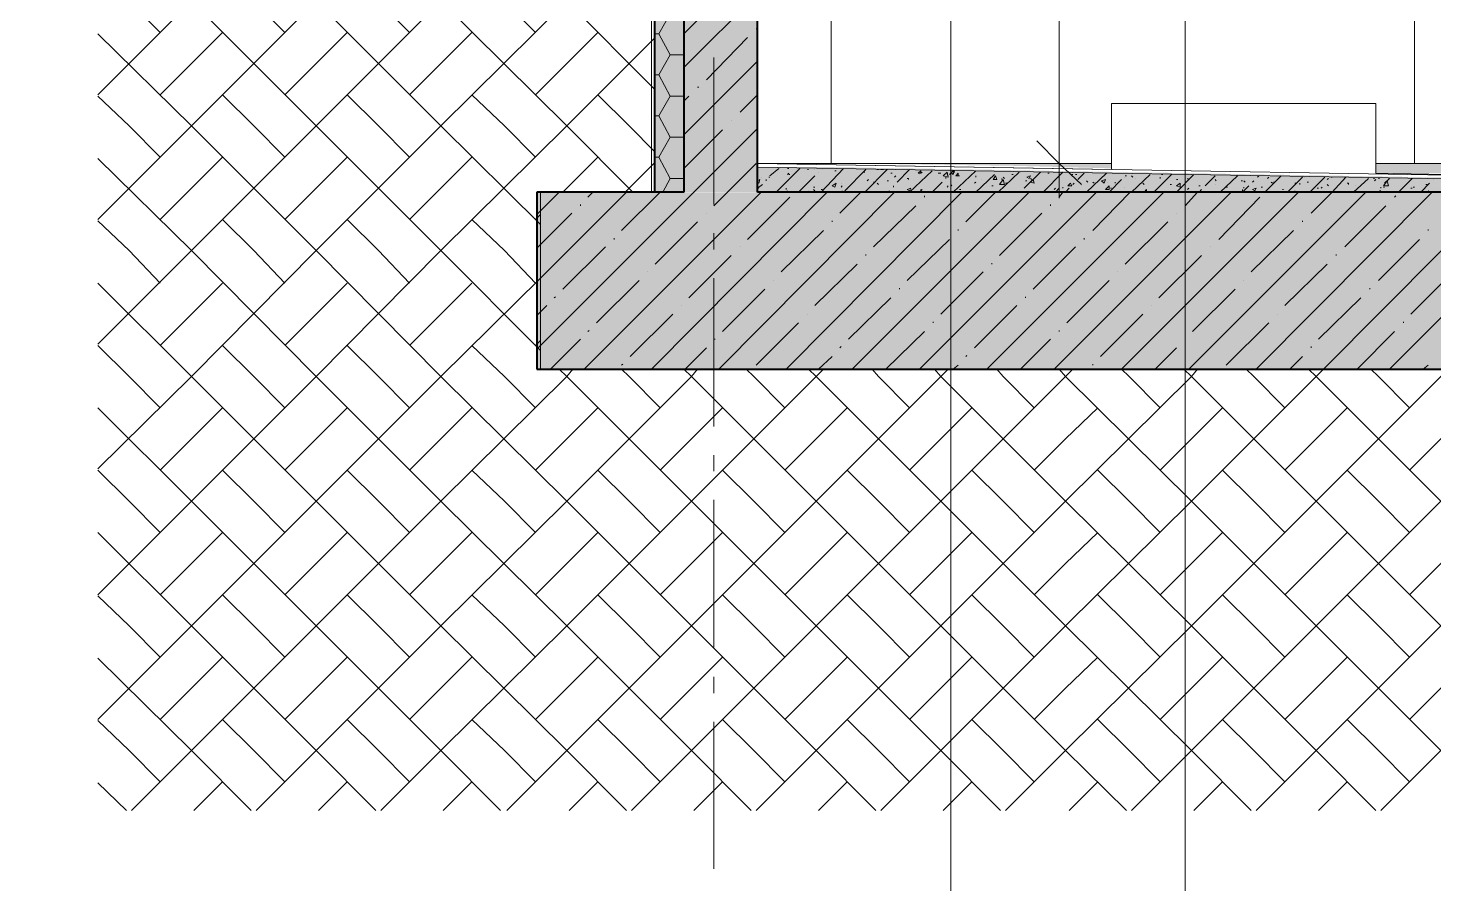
# Model space of a CAD drawing. Header units: millimetres. Extents: x -135211 to 49383, y -8033 to 228499.
# Drawn here: x -105773 to -101000, y 42808 to 45714 of the extents above; entities that cross this region are included whole.
import ezdxf

# ---------------------------------------------------------------- set-up
doc = ezdxf.new("R2010")
doc.units = ezdxf.units.MM
doc.layers.add('PDF _Геометрия', color=7, linetype='Continuous', true_color=0x1d1d1d)
doc.layers.add('PDF _Сплошная заливка', color=7, linetype='Continuous', true_color=0xffffff)

msp = doc.modelspace()

# ---------------------------------------------------------------- hatches: boundary and pattern name
at = {"layer": 'PDF _Сплошная заливка', "true_color": 0xf4f4f4, "transparency": 33554559}
h = msp.add_hatch(color=7, dxfattribs=at)
h.paths.add_polyline_path([(-102094.6, 45237.7), (-102094.6, 45254.6), (-103004.7, 45254.6), (-102712.6, 45250.4), (-102424.7, 45246.2)])
h.paths.add_polyline_path([(-98915.5, 45203.8), (-98712.3, 45254.6), (-101197.2, 45254.6), (-101197.2, 45220.8), (-100981.3, 45220.8), (-100769.6, 45216.5), (-100553.7, 45212.3), (-100130.4, 45203.8), (-99817.2, 45199.6), (-98936.7, 45195.4), (-98936.7, 45199.6)])
at = {"layer": 'PDF _Сплошная заливка', "transparency": 33554559}
h = msp.add_hatch(color=256, dxfattribs=at)
h.paths.add_polyline_path([(-99817.2, 45157.3), (-99817.2, 45186.9), (-100062.7, 45191.1), (-100562.2, 45199.6), (-100807.7, 45203.8), (-101557, 45216.5), (-101802.5, 45220.8), (-102302, 45229.2), (-102547.5, 45233.5), (-103047, 45241.9), (-103296.8, 45241.9), (-103296.8, 45157.3)])
h.paths.add_polyline_path([(-98936.7, 45182.7), (-98936.7, 45157.3), (-98695.4, 45157.3), (-98695.4, 45241.9), (-98708.1, 45241.9), (-98775.8, 45225), (-98788.5, 45220.8), (-98856.3, 45203.8), (-98869, 45199.6)])
h = msp.add_hatch(color=256, dxfattribs=at)
h.paths.add_polyline_path([(-99774.8, 44556.2), (-99774.8, 45156.6), (-104045.4, 45156.6), (-104045.4, 44556.2)])
h.paths.add_polyline_path([(646.3, 44556.2), (646.3, 45156.6), (-26352.2, 45156.6), (-26352.2, 44556.2)])
h.paths.add_polyline_path([(-26398.8, 44556.2), (-26398.8, 45156.6), (-50899.8, 45156.6), (-50899.8, 44556.2)])
h.paths.add_polyline_path([(-50950.6, 44556.2), (-50950.6, 45156.6), (-98974.8, 45156.6), (-98974.8, 44556.2)])

# ---------------------------------------------------------------- linework, layer by layer
at = {"layer": 'PDF _Геометрия', "color": 7, "lineweight": 9}
for points in [[(-118137.9, 35256.1), (-102640.6, 35256.1), (-102640.6, 38054.2), (-102640.6, 53056.2)], [(-86847, 34701.6), (-101844.8, 34701.6), (-101844.8, 39104), (-101844.8, 48802)], [(-97975.8, 44556.2), (-98576.9, 43955.1), (-100177, 43955.1), (-100773.8, 44556.2), (-104033.3, 44556.2), (-104033.3, 45157.3), (-103643.9, 45157.3), (-103643.9, 48645.3)], [(-102272.4, 48196.6), (-102272.4, 47836.8), (-102272.4, 45136.1)], [(-103648.1, 45157.3), (-103648.1, 48073.9)], [(-103546.5, 45157.3), (-103546.5, 48073.9)], [(-103444.9, 45114.9), (-103444.9, 45614.5)], [(-102094.6, 45233.5), (-102094.6, 45457.8), (-101197.2, 45457.8), (-101197.2, 45220.8)], [(-102094.6, 45237.7), (-102094.6, 45233.5), (-103296.8, 45254.6), (-102094.6, 45254.6)], [(-102166.5, 45254.6), (-102272.4, 45254.6), (-102390.9, 45254.6)], [(-101197.2, 45254.6), (-98695.4, 45254.6), (-98936.7, 45195.4)], [(-99817.2, 45182.7), (-103296.8, 45241.9)], [(-101197.2, 45237.7), (-101197.2, 45220.8), (-99817.2, 45195.4)], [(-103444.9, 44962.6), (-103444.9, 45017.6)], [(-103444.9, 44361.5), (-103444.9, 44865.2)], [(-103444.9, 44209.1), (-103444.9, 44264.1)], [(-103444.9, 43612.2), (-103444.9, 44111.7)], [(-103444.9, 43455.6), (-103444.9, 43510.6)], [(-103444.9, 42858.7), (-103444.9, 43358.2)]]:
    msp.add_lwpolyline(points, dxfattribs=at)
at = {"layer": 'PDF _Геометрия', "color": 7, "lineweight": 40}
msp.add_lwpolyline([(-77648.6, 48526.8), (-101294.5, 48526.8), (-101294.5, 48285.5), (-101294.5, 48073.9), (-103546.5, 48073.9), (-103546.5, 47836.8), (-103546.5, 45157.3), (-104046, 45157.3), (-104046, 44556.2), (-99774.8, 44556.2), (-99774.8, 45157.3), (-103296.8, 45157.3), (-103296.8, 47836.8), (-101294.5, 47836.8), (-101044.8, 47836.8), (-101044.8, 48285.5), (-65546.2, 48285.5)], dxfattribs=at)
at = {"layer": 'PDF _Геометрия', "color": 7, "lineweight": 9}
for points in [[(-103656.6, 48073.9), (-103656.6, 45157.3), (-103648.1, 45157.3), (-103546.5, 45157.3), (-103546.5, 48073.9), (-103648.1, 48073.9)], [(-103047, 45254.6), (-103047, 47836.8)], [(-101065.9, 47836.8), (-101065.9, 45254.6)], [(-103296.8, 45157.3), (-99817.2, 45157.3), (-99817.2, 45182.7), (-99817.2, 45195.4), (-103296.8, 45254.6), (-103296.8, 45241.9)]]:
    msp.add_lwpolyline(points, close=True, dxfattribs=at)
at = {"layer": 'PDF _Геометрия', "color": 28, "lineweight": 9, "true_color": 0x0e0e0e}
for points in [[(-105324.4, 45699.1), (-105430.2, 45804.9), (-105536.1, 45910.8), (-105218.6, 46228.2), (-104795.3, 46651.6), (-104372, 47079.1), (-103944.4, 47502.4), (-103643.9, 47802.9)], [(-103643.9, 45504.4), (-103944.4, 45804.9), (-104372, 46228.2), (-104795.3, 46651.6), (-105218.6, 47079.1), (-105536.1, 47392.3)], [(-105536.1, 45487.5), (-105218.6, 45804.9), (-104795.3, 46228.2), (-104372, 46651.6), (-103944.4, 47079.1), (-103643.9, 47379.6)], [(-103720.1, 45157.3), (-103944.4, 45381.6), (-104372, 45804.9), (-104795.3, 46228.2), (-105218.6, 46651.6), (-105536.1, 46969)], [(-105536.1, 45064.2), (-105218.6, 45381.6), (-104795.3, 45804.9), (-104372, 46228.2), (-103944.4, 46651.6), (-103643.9, 46952.1)], [(-104033.3, 45047.2), (-104372, 45381.6), (-104795.3, 45804.9), (-105218.6, 46228.2), (-105536.1, 46545.7)], [(-105536.1, 44640.8), (-105218.6, 44958.3), (-104795.3, 45381.6), (-104372, 45804.9), (-103944.4, 46228.2), (-103643.9, 46528.8)], [(-104033.3, 44619.7), (-104372, 44958.3), (-104795.3, 45381.6), (-105218.6, 45804.9), (-105536.1, 46122.4)], [(-105536.1, 44217.5), (-105218.6, 44530.8), (-104795.3, 44958.3), (-104372, 45381.6), (-103944.4, 45804.9), (-103643.9, 46105.5)], [(-104901.1, 45699.1), (-105006.9, 45804.9), (-105112.7, 45910.8)], [(-104477.8, 45699.1), (-104583.6, 45804.9), (-104689.4, 45910.8)], [(-104050.2, 45699.1), (-104156.1, 45804.9), (-104266.1, 45910.8)], [(-102894.6, 43057.7), (-103097.8, 43260.9), (-103521.1, 43684.2), (-103944.4, 44107.5), (-104372, 44530.8), (-104795.3, 44958.3), (-105218.6, 45381.6), (-105536.1, 45694.9)], [(-105536.1, 43790), (-105218.6, 44107.5), (-104795.3, 44530.8), (-104372, 44958.3), (-103944.4, 45381.6), (-103643.9, 45682.2)], [(-105324.4, 45487.5), (-105218.6, 45593.3), (-105112.7, 45699.1)], [(-104901.1, 45487.5), (-104795.3, 45593.3), (-104689.4, 45699.1)], [(-104477.8, 45487.5), (-104372, 45593.3), (-104266.1, 45699.1)], [(-104050.2, 45487.5), (-103944.4, 45593.3), (-103838.6, 45699.1)], [(-104901.1, 45275.8), (-105006.9, 45381.6), (-105112.7, 45487.5)], [(-104477.8, 45275.8), (-104583.6, 45381.6), (-104689.4, 45487.5)], [(-104050.2, 45275.8), (-104156.1, 45381.6), (-104266.1, 45487.5)], [(-103643.9, 45292.7), (-103732.8, 45381.6), (-103838.6, 45487.5)], [(-105324.4, 45275.8), (-105430.2, 45381.6), (-105536.1, 45483.2)], [(-103317.9, 43057.7), (-103521.1, 43260.9), (-103944.4, 43684.2), (-104372, 44107.5), (-104795.3, 44530.8), (-105218.6, 44958.3), (-105536.1, 45271.6)], [(-105324.4, 45064.2), (-105218.6, 45170), (-105112.7, 45275.8)], [(-104901.1, 45064.2), (-104795.3, 45170), (-104689.4, 45275.8)], [(-104477.8, 45064.2), (-104372, 45170), (-104266.1, 45275.8)], [(-103957.1, 45157.3), (-103944.4, 45170), (-103838.6, 45275.8)], [(-103745.5, 45157.3), (-103643.9, 45258.9)], [(-105324.4, 44848.3), (-105430.2, 44958.3), (-105536.1, 45059.9)], [(-104901.1, 44848.3), (-105006.9, 44958.3), (-105112.7, 45064.2)], [(-104477.8, 44848.3), (-104583.6, 44958.3), (-104689.4, 45064.2)], [(-104050.2, 44848.3), (-104156.1, 44958.3), (-104266.1, 45064.2)], [(-104050.2, 45064.2), (-104033.3, 45081.1)], [(-105536.1, 43366.7), (-105218.6, 43684.2), (-104795.3, 44107.5), (-104372, 44530.8), (-104033.3, 44865.2)], [(-103741.2, 43057.7), (-103944.4, 43260.9), (-104372, 43684.2), (-104795.3, 44107.5), (-105218.6, 44530.8), (-105536.1, 44848.3)], [(-105324.4, 44636.6), (-105218.6, 44742.4), (-105112.7, 44848.3)], [(-104901.1, 44636.6), (-104795.3, 44742.4), (-104689.4, 44848.3)], [(-104477.8, 44636.6), (-104372, 44742.4), (-104266.1, 44848.3)], [(-105324.4, 44425), (-105430.2, 44530.8), (-105536.1, 44636.6)], [(-104901.1, 44425), (-105006.9, 44530.8), (-105112.7, 44636.6)], [(-104477.8, 44425), (-104583.6, 44530.8), (-104689.4, 44636.6)], [(-104050.2, 44425), (-104156.1, 44530.8), (-104266.1, 44636.6)], [(-104050.2, 44636.6), (-104033.3, 44653.5)], [(-105421.8, 43057.7), (-105218.6, 43260.9), (-104795.3, 43684.2), (-104372, 44107.5), (-103944.4, 44530.8), (-103923.3, 44556.2)], [(-104998.5, 43057.7), (-104795.3, 43260.9), (-104372, 43684.2), (-103944.4, 44107.5), (-103521.1, 44530.8), (-103499.9, 44556.2)], [(-104575.1, 43057.7), (-104372, 43260.9), (-103944.4, 43684.2), (-103521.1, 44107.5), (-103097.8, 44530.8), (-103072.4, 44556.2)], [(-104147.6, 43057.7), (-103944.4, 43260.9), (-103521.1, 43684.2), (-103097.8, 44107.5), (-102674.5, 44530.8), (-102649.1, 44556.2)], [(-102471.3, 43057.7), (-102674.5, 43260.9), (-103097.8, 43684.2), (-103521.1, 44107.5), (-103944.4, 44530.8), (-103969.8, 44556.2)], [(-103626.9, 44425), (-103732.8, 44530.8), (-103758.2, 44556.2)], [(-103724.3, 43057.7), (-103521.1, 43260.9), (-103097.8, 43684.2), (-102674.5, 44107.5), (-102251.2, 44530.8), (-102225.8, 44556.2)], [(-102043.8, 43057.7), (-102251.2, 43260.9), (-102674.5, 43684.2), (-103097.8, 44107.5), (-103521.1, 44530.8), (-103546.5, 44556.2)], [(-103203.6, 44425), (-103309.5, 44530.8), (-103334.9, 44556.2)], [(-103301, 43057.7), (-103097.8, 43260.9), (-102674.5, 43684.2), (-102251.2, 44107.5), (-101823.7, 44530.8), (-101802.5, 44556.2)], [(-101620.5, 43057.7), (-101823.7, 43260.9), (-102251.2, 43684.2), (-102674.5, 44107.5), (-103097.8, 44530.8), (-103123.2, 44556.2)], [(-102780.3, 44425), (-102886.2, 44530.8), (-102907.3, 44556.2)], [(-102877.7, 43057.7), (-102674.5, 43260.9), (-102251.2, 43684.2), (-101823.7, 44107.5), (-101400.3, 44530.8), (-101374.9, 44556.2)], [(-101197.2, 43057.7), (-101400.3, 43260.9), (-101823.7, 43684.2), (-102251.2, 44107.5), (-102674.5, 44530.8), (-102695.7, 44556.2)], [(-102357, 44425), (-102462.8, 44530.8), (-102484, 44556.2)], [(-102454.4, 43057.7), (-102251.2, 43260.9), (-101823.7, 43684.2), (-101400.3, 44107.5), (-100977, 44530.8), (-100951.6, 44556.2)], [(-100773.8, 43057.7), (-100977, 43260.9), (-101400.3, 43684.2), (-101823.7, 44107.5), (-102251.2, 44530.8), (-102272.4, 44556.2)], [(-101929.5, 44425), (-102035.3, 44530.8), (-102060.7, 44556.2)], [(-100350.5, 43057.7), (-100553.7, 43260.9), (-100977, 43684.2), (-101400.3, 44107.5), (-101823.7, 44530.8), (-101849, 44556.2)], [(-101506.2, 44425), (-101612, 44530.8), (-101637.4, 44556.2)], [(-99923, 43057.7), (-100126.2, 43260.9), (-100553.7, 43684.2), (-100977, 44107.5), (-101400.3, 44530.8), (-101425.7, 44556.2)], [(-101082.9, 44425), (-101188.7, 44530.8), (-101214.1, 44556.2)], [(-104168.8, 43057.7), (-104372, 43260.9), (-104795.3, 43684.2), (-105218.6, 44107.5), (-105536.1, 44425)], [(-105324.4, 44213.3), (-105218.6, 44319.1), (-105112.7, 44425)], [(-104901.1, 44213.3), (-104795.3, 44319.1), (-104689.4, 44425)], [(-104477.8, 44213.3), (-104372, 44319.1), (-104266.1, 44425)], [(-104050.2, 44213.3), (-103944.4, 44319.1), (-103838.6, 44425)], [(-103626.9, 44213.3), (-103521.1, 44319.1), (-103415.3, 44425)], [(-103203.6, 44213.3), (-103097.8, 44319.1), (-102992, 44425)], [(-102780.3, 44213.3), (-102674.5, 44319.1), (-102568.7, 44425)], [(-102357, 44213.3), (-102251.2, 44319.1), (-102141.1, 44425)], [(-102026.8, 43057.7), (-101823.7, 43260.9), (-101400.3, 43684.2), (-100977, 44107.5), (-100651.1, 44433.4)], [(-101929.5, 44213.3), (-101823.7, 44319.1), (-101717.8, 44425)], [(-101506.2, 44213.3), (-101400.3, 44319.1), (-101294.5, 44425)], [(-101082.9, 44213.3), (-100977, 44319.1), (-100871.2, 44425)], [(-105324.4, 44001.7), (-105430.2, 44107.5), (-105536.1, 44213.3)], [(-104901.1, 44001.7), (-105006.9, 44107.5), (-105112.7, 44213.3)], [(-104477.8, 44001.7), (-104583.6, 44107.5), (-104689.4, 44213.3)], [(-104050.2, 44001.7), (-104156.1, 44107.5), (-104266.1, 44213.3)], [(-103626.9, 44001.7), (-103732.8, 44107.5), (-103838.6, 44213.3)], [(-103203.6, 44001.7), (-103309.5, 44107.5), (-103415.3, 44213.3)], [(-102780.3, 44001.7), (-102886.2, 44107.5), (-102992, 44213.3)], [(-102357, 44001.7), (-102462.8, 44107.5), (-102568.7, 44213.3)], [(-101929.5, 44001.7), (-102035.3, 44107.5), (-102141.1, 44213.3)], [(-101506.2, 44001.7), (-101612, 44107.5), (-101717.8, 44213.3)], [(-101603.5, 43057.7), (-101400.3, 43260.9), (-100977, 43684.2), (-100553.7, 44107.5), (-100439.4, 44221.8)], [(-101082.9, 44001.7), (-101188.7, 44107.5), (-101294.5, 44213.3)], [(-101180.2, 43057.7), (-100977, 43260.9), (-100553.7, 43684.2), (-100227.8, 44010.1)], [(-104592.1, 43057.7), (-104795.3, 43260.9), (-105218.6, 43684.2), (-105536.1, 44001.7)], [(-105324.4, 43790), (-105218.6, 43895.8), (-105112.7, 44001.7)], [(-104901.1, 43790), (-104795.3, 43895.8), (-104689.4, 44001.7)], [(-104477.8, 43790), (-104372, 43895.8), (-104266.1, 44001.7)], [(-104050.2, 43790), (-103944.4, 43895.8), (-103838.6, 44001.7)], [(-103626.9, 43790), (-103521.1, 43895.8), (-103415.3, 44001.7)], [(-103203.6, 43790), (-103097.8, 43895.8), (-102992, 44001.7)], [(-102780.3, 43790), (-102674.5, 43895.8), (-102568.7, 44001.7)], [(-102357, 43790), (-102251.2, 43895.8), (-102141.1, 44001.7)], [(-101929.5, 43790), (-101823.7, 43895.8), (-101717.8, 44001.7)], [(-101506.2, 43790), (-101400.3, 43895.8), (-101294.5, 44001.7)], [(-101082.9, 43790), (-100977, 43895.8), (-100871.2, 44001.7)], [(-105324.4, 43578.3), (-105430.2, 43684.2), (-105536.1, 43785.8)], [(-104901.1, 43578.3), (-105006.9, 43684.2), (-105112.7, 43790)], [(-104477.8, 43578.3), (-104583.6, 43684.2), (-104689.4, 43790)], [(-104050.2, 43578.3), (-104156.1, 43684.2), (-104266.1, 43790)], [(-103626.9, 43578.3), (-103732.8, 43684.2), (-103838.6, 43790)], [(-103203.6, 43578.3), (-103309.5, 43684.2), (-103415.3, 43790)], [(-102780.3, 43578.3), (-102886.2, 43684.2), (-102992, 43790)], [(-102357, 43578.3), (-102462.8, 43684.2), (-102568.7, 43790)], [(-101929.5, 43578.3), (-102035.3, 43684.2), (-102141.1, 43790)], [(-101506.2, 43578.3), (-101612, 43684.2), (-101717.8, 43790)], [(-101082.9, 43578.3), (-101188.7, 43684.2), (-101294.5, 43790)], [(-105324.4, 43366.7), (-105218.6, 43472.5), (-105112.7, 43578.3)], [(-104901.1, 43366.7), (-104795.3, 43472.5), (-104689.4, 43578.3)], [(-104477.8, 43366.7), (-104372, 43472.5), (-104266.1, 43578.3)], [(-104050.2, 43366.7), (-103944.4, 43472.5), (-103838.6, 43578.3)], [(-103626.9, 43366.7), (-103521.1, 43472.5), (-103415.3, 43578.3)], [(-103203.6, 43366.7), (-103097.8, 43472.5), (-102992, 43578.3)], [(-102780.3, 43366.7), (-102674.5, 43472.5), (-102568.7, 43578.3)], [(-102357, 43366.7), (-102251.2, 43472.5), (-102141.1, 43578.3)], [(-101929.5, 43366.7), (-101823.7, 43472.5), (-101717.8, 43578.3)], [(-101506.2, 43366.7), (-101400.3, 43472.5), (-101294.5, 43578.3)], [(-101082.9, 43366.7), (-100977, 43472.5), (-100871.2, 43578.3)], [(-105015.4, 43057.7), (-105218.6, 43260.9), (-105536.1, 43574.1)], [(-105324.4, 43155), (-105430.2, 43260.9), (-105536.1, 43362.5)], [(-104901.1, 43155), (-105006.9, 43260.9), (-105112.7, 43366.7)], [(-104477.8, 43155), (-104583.6, 43260.9), (-104689.4, 43366.7)], [(-104050.2, 43155), (-104156.1, 43260.9), (-104266.1, 43366.7)], [(-103626.9, 43155), (-103732.8, 43260.9), (-103838.6, 43366.7)], [(-103203.6, 43155), (-103309.5, 43260.9), (-103415.3, 43366.7)], [(-102780.3, 43155), (-102886.2, 43260.9), (-102992, 43366.7)], [(-102357, 43155), (-102462.8, 43260.9), (-102568.7, 43366.7)], [(-101929.5, 43155), (-102035.3, 43260.9), (-102141.1, 43366.7)], [(-101506.2, 43155), (-101612, 43260.9), (-101717.8, 43366.7)], [(-101082.9, 43155), (-101188.7, 43260.9), (-101294.5, 43366.7)], [(-105438.7, 43057.7), (-105536.1, 43150.8)], [(-105210.1, 43057.7), (-105112.7, 43155)], [(-104786.8, 43057.7), (-104689.4, 43155)], [(-104363.5, 43057.7), (-104266.1, 43155)], [(-103936, 43057.7), (-103838.6, 43155)], [(-103512.6, 43057.7), (-103415.3, 43155)], [(-103089.3, 43057.7), (-102992, 43155)], [(-102666, 43057.7), (-102568.7, 43155)], [(-102238.5, 43057.7), (-102141.1, 43155)], [(-101815.2, 43057.7), (-101717.8, 43155)], [(-101391.9, 43057.7), (-101294.5, 43155)]]:
    msp.add_lwpolyline(points, dxfattribs=at)
at = {"layer": 'PDF _Геометрия', "lineweight": 9}
for points in [[(-103546.5, 45580.6), (-103296.8, 45830.3)], [(-103546.5, 45694.9), (-103444.9, 45796.5)], [(-103631.2, 45694.9), (-103593.1, 45762.6)], [(-103648.1, 45694.9), (-103631.2, 45694.9), (-103593.1, 45622.9), (-103546.5, 45622.9)], [(-103470.3, 45538.3), (-103330.6, 45682.2)], [(-103301, 45711.8), (-103296.8, 45711.8)], [(-103631.2, 45555.2), (-103593.1, 45622.9)], [(-103546.5, 45352), (-103296.8, 45601.8)], [(-103648.1, 45555.2), (-103631.2, 45555.2), (-103593.1, 45483.2), (-103546.5, 45483.2)], [(-103499.9, 45512.9), (-103495.7, 45512.9)], [(-103356, 45428.2), (-103296.8, 45487.5)], [(-103631.2, 45415.5), (-103593.1, 45483.2)], [(-103546.5, 45466.3), (-103529.6, 45483.2)], [(-103648.1, 45415.5), (-103631.2, 45415.5), (-103593.1, 45343.5), (-103546.5, 45343.5)], [(-103385.7, 45398.6), (-103385.7, 45398.6)], [(-104046, 44623.9), (-103512.6, 45157.3), (-103296.8, 45373.2)], [(-103631.2, 45275.8), (-103593.1, 45343.5)], [(-103546.5, 45237.7), (-103415.3, 45368.9)], [(-103648.1, 45275.8), (-103631.2, 45275.8), (-103593.1, 45203.8), (-103546.5, 45203.8)], [(-103444.9, 45110.7), (-103398.4, 45157.3), (-103301, 45254.6)], [(-103618.5, 45157.3), (-103593.1, 45203.8)], [(-103296.8, 45216.5), (-103296.8, 45216.5)], [(-103296.8, 45195.4), (-103288.3, 45199.6), (-103292.5, 45186.9), (-103296.8, 45191.1)], [(-103284.1, 45208.1), (-103284.1, 45208.1)], [(-103267.1, 45195.4), (-103267.1, 45199.6)], [(-103258.7, 45208.1), (-103254.4, 45208.1)], [(-103254.4, 45212.3), (-103224.8, 45237.7)], [(-103233.3, 45157.3), (-103152.8, 45237.7)], [(-103220.6, 45237.7), (-103220.6, 45237.7)], [(-103195.2, 45237.7), (-103190.9, 45237.7)], [(-103195.2, 45216.5), (-103190.9, 45220.8)], [(-103190.9, 45216.5), (-103186.7, 45216.5)], [(-103157.1, 45157.3), (-103102, 45212.3)], [(-103127.4, 45233.5), (-103123.2, 45233.5)], [(-103102, 45233.5), (-103102, 45233.5)], [(-103089.3, 45225), (-103089.3, 45225)], [(-103080.9, 45157.3), (-103004.7, 45237.7)], [(-103076.6, 45233.5), (-103076.6, 45233.5)], [(-103034.3, 45229.2), (-103030.1, 45229.2)], [(-103000.4, 45161.5), (-102928.5, 45233.5)], [(-102936.9, 45225), (-102932.7, 45225)], [(-102932.7, 45157.3), (-102856.5, 45233.5)], [(-102924.2, 45195.4), (-102920, 45199.6)], [(-102890.4, 45233.5), (-102886.2, 45233.5)], [(-102886.2, 45233.5), (-102886.2, 45233.5)], [(-102877.7, 45233.5), (-102869.2, 45233.5)], [(-102869.2, 45233.5), (-102869.2, 45233.5)], [(-102843.8, 45220.8), (-102839.6, 45220.8)], [(-102831.1, 45208.1), (-102826.9, 45212.3)], [(-102822.7, 45191.1), (-102780.3, 45233.5)], [(-102788.8, 45203.8), (-102784.6, 45203.8), (-102784.6, 45199.6)], [(-102780.3, 45157.3), (-102704.1, 45229.2)], [(-102746.5, 45216.5), (-102746.5, 45216.5)], [(-102742.2, 45220.8), (-102738, 45225)], [(-102683, 45220.8), (-102678.7, 45220.8), (-102674.5, 45220.8)], [(-102657.6, 45203.8), (-102657.6, 45208.1)], [(-102653.3, 45216.5), (-102649.1, 45212.3)], [(-102644.9, 45216.5), (-102632.2, 45229.2)], [(-102632.2, 45157.3), (-102556, 45229.2)], [(-102632.2, 45225), (-102627.9, 45225)], [(-102611, 45212.3), (-102623.7, 45212.3), (-102615.2, 45220.8), (-102615.2, 45212.3)], [(-102556, 45157.3), (-102492.5, 45216.5)], [(-102556, 45212.3), (-102556, 45208.1)], [(-102534.8, 45199.6), (-102534.8, 45199.6)], [(-102479.8, 45157.3), (-102407.8, 45225)], [(-102467.1, 45199.6), (-102467.1, 45203.8)], [(-102462.8, 45208.1), (-102458.6, 45203.8)], [(-102433.2, 45216.5), (-102429, 45216.5)], [(-102403.6, 45225), (-102403.6, 45225)], [(-102390.9, 45170), (-102335.9, 45225)], [(-102378.2, 45212.3), (-102378.2, 45212.3)], [(-102369.7, 45203.8), (-102365.5, 45199.6)], [(-102327.4, 45157.3), (-102259.7, 45225)], [(-102310.5, 45220.8), (-102306.2, 45220.8)], [(-102276.6, 45208.1), (-102272.4, 45208.1)], [(-102272.4, 45199.6), (-102272.4, 45195.4)], [(-102230, 45216.5), (-102225.8, 45216.5)], [(-102217.3, 45216.5), (-102213.1, 45216.5)], [(-102208.9, 45199.6), (-102187.7, 45220.8)], [(-102179.2, 45157.3), (-102111.5, 45220.8)], [(-102120, 45212.3), (-102120, 45212.3)], [(-102103, 45157.3), (-102060.7, 45199.6)], [(-102052.2, 45208.1), (-102052.2, 45208.1)], [(-102048, 45212.3), (-102043.8, 45212.3)], [(-102026.8, 45157.3), (-101963.3, 45216.5)], [(-102026.8, 45212.3), (-102022.6, 45208.1)], [(-102014.1, 45203.8), (-102014.1, 45203.8)], [(-101950.6, 45157.3), (-101891.4, 45216.5)], [(-101929.5, 45208.1), (-101929.5, 45203.8)], [(-101925.2, 45216.5), (-101921, 45216.5)], [(-101874.4, 45157.3), (-101815.2, 45216.5)], [(-101874.4, 45199.6), (-101870.2, 45199.6)], [(-101836.3, 45203.8), (-101832.1, 45199.6)], [(-101827.9, 45203.8), (-101827.9, 45203.8)], [(-101777.1, 45178.4), (-101743.2, 45212.3)], [(-101760.2, 45212.3), (-101760.2, 45212.3)], [(-101743.2, 45199.6), (-101739, 45195.4)], [(-101726.3, 45157.3), (-101667, 45212.3)], [(-101599.3, 45208.1), (-101595.1, 45212.3)], [(-101573.9, 45157.3), (-101518.9, 45212.3)], [(-101565.4, 45203.8), (-101561.2, 45208.1)], [(-101497.7, 45157.3), (-101446.9, 45208.1)], [(-101438.4, 45208.1), (-101438.4, 45208.1)], [(-101421.5, 45157.3), (-101370.7, 45208.1)], [(-101417.3, 45085.3), (-101345.3, 45157.3), (-101298.7, 45208.1)], [(-101362.2, 45199.6), (-101358, 45203.8)], [(-101349.5, 45208.1), (-101345.3, 45208.1)], [(-101345.3, 45208.1), (-101345.3, 45208.1)], [(-101273.4, 45157.3), (-101222.6, 45203.8)], [(-101205.6, 45203.8), (-101201.4, 45203.8)], [(-101201.4, 45203.8), (-101201.4, 45203.8)], [(-101201.4, 45195.4), (-101197.2, 45199.6)], [(-101188.7, 45203.8), (-101184.5, 45203.8)], [(-101167.5, 45186.9), (-101150.6, 45203.8)], [(-101121, 45157.3), (-101074.4, 45203.8)], [(-101002.4, 45199.6), (-101002.4, 45199.6)], [(-104046, 45081.1), (-103969.8, 45157.3)], [(-104046, 44852.5), (-103741.2, 45157.3)], [(-103885.2, 44556.2), (-103284.1, 45157.3)], [(-103872.5, 45140.3), (-103855.5, 45157.3)], [(-103758.2, 45026.1), (-103626.9, 45157.3)], [(-103656.6, 44556.2), (-103059.7, 45157.3)], [(-103428, 44556.2), (-102831.1, 45157.3)], [(-103296.8, 45170), (-103279.8, 45182.7)], [(-103296.8, 45174.2), (-103292.5, 45170)], [(-103199.4, 45170), (-103199.4, 45165.7)], [(-103199.4, 45157.3), (-103195.2, 45161.5)], [(-103199.4, 44556.2), (-102602.5, 45157.3)], [(-103123.2, 45161.5), (-103123.2, 45161.5)], [(-103106.3, 45174.2), (-103102, 45174.2)], [(-103106.3, 45165.7), (-103102, 45161.5)], [(-103080.9, 45165.7), (-103076.6, 45165.7)], [(-103017.4, 45085.3), (-102945.4, 45157.3)], [(-103013.1, 45186.9), (-103013.1, 45186.9)], [(-103013.1, 45174.2), (-103008.9, 45178.4)], [(-103008.9, 45161.5), (-103008.9, 45157.3)], [(-102992, 45165.7), (-102992, 45165.7)], [(-102975, 44556.2), (-102373.9, 45157.3)], [(-102915.8, 45157.3), (-102915.8, 45157.3)], [(-102903.1, 45191.1), (-102898.9, 45191.1)], [(-102890.4, 45186.9), (-102886.2, 45182.7)], [(-102856.5, 45195.4), (-102852.3, 45195.4)], [(-102856.5, 45157.3), (-102848.1, 45161.5)], [(-102835.4, 45174.2), (-102835.4, 45178.4)], [(-102746.5, 44556.2), (-102145.4, 45157.3)], [(-102742.2, 45165.7), (-102742.2, 45161.5), (-102738, 45165.7)], [(-102704.1, 45157.3), (-102670.3, 45191.1)], [(-102678.7, 45157.3), (-102674.5, 45157.3)], [(-102653.3, 45174.2), (-102649.1, 45178.4)], [(-102640.6, 45182.7), (-102636.4, 45178.4)], [(-102611, 45165.7), (-102606.8, 45165.7)], [(-102589.8, 45055.7), (-102488.2, 45157.3)], [(-102560.2, 45186.9), (-102556, 45191.1)], [(-102522.1, 45157.3), (-102522.1, 45157.3)], [(-102522.1, 45157.3), (-102522.1, 45157.3)], [(-102517.9, 44556.2), (-101916.8, 45157.3)], [(-102500.9, 45178.4), (-102496.7, 45178.4)], [(-102454.4, 45186.9), (-102450.1, 45186.9)], [(-102403.6, 45157.3), (-102403.6, 45157.3)], [(-102386.6, 45195.4), (-102382.4, 45195.4)], [(-102289.3, 45165.7), (-102285.1, 45170)], [(-102289.3, 44556.2), (-101688.2, 45157.3)], [(-102285.1, 45157.3), (-102272.4, 45170), (-102272.4, 45157.3)], [(-102272.4, 45140.3), (-102259.7, 45157.3)], [(-102259.7, 45174.2), (-102259.7, 45170)], [(-102251.2, 45157.3), (-102238.5, 45170)], [(-102225.8, 45182.7), (-102221.6, 45186.9)], [(-102196.2, 45178.4), (-102196.2, 45178.4)], [(-102179.2, 45195.4), (-102175, 45191.1)], [(-102158.1, 45191.1), (-102153.8, 45186.9)], [(-102158.1, 45026.1), (-102031.1, 45157.3)], [(-102107.3, 45191.1), (-102107.3, 45191.1)], [(-102098.8, 45170), (-102094.6, 45170)], [(-102081.9, 45191.1), (-102081.9, 45186.9)], [(-102060.7, 44556.2), (-101459.6, 45157.3)], [(-102052.2, 45174.2), (-102052.2, 45174.2)], [(-101988.7, 45186.9), (-101984.5, 45182.7)], [(-101984.5, 45182.7), (-101984.5, 45182.7)], [(-101984.5, 45157.3), (-101976, 45165.7), (-101976, 45157.3)], [(-101925.2, 45157.3), (-101925.2, 45157.3)], [(-101895.6, 45182.7), (-101891.4, 45182.7)], [(-101844.8, 45110.7), (-101802.5, 45157.3)], [(-101836.3, 45165.7), (-101832.1, 45170)], [(-101832.1, 44556.2), (-101231, 45157.3)], [(-101798.3, 45178.4), (-101794, 45178.4)], [(-101794, 45161.5), (-101789.8, 45165.7)], [(-101751.7, 45157.3), (-101751.7, 45157.3)], [(-101743.2, 45182.7), (-101743.2, 45182.7)], [(-101705.1, 45174.2), (-101700.9, 45174.2)], [(-101696.7, 45157.3), (-101692.4, 45157.3)], [(-101654.3, 45195.4), (-101650.1, 45195.4)], [(-101650.1, 45157.3), (-101628.9, 45178.4)], [(-101650.1, 45161.5), (-101650.1, 45165.7)], [(-101645.9, 45195.4), (-101641.6, 45191.1)], [(-101645.9, 45174.2), (-101645.9, 45170)], [(-101616.2, 45191.1), (-101612, 45195.4)], [(-101607.8, 45170), (-101607.8, 45170)], [(-101603.5, 44556.2), (-101006.7, 45157.3)], [(-101586.6, 45174.2), (-101582.4, 45174.2)], [(-101552.7, 45191.1), (-101548.5, 45186.9)], [(-101544.3, 45191.1), (-101540, 45191.1)], [(-101514.6, 45165.7), (-101510.4, 45165.7)], [(-101472.3, 45186.9), (-101468.1, 45186.9)], [(-101472.3, 45157.3), (-101472.3, 45161.5)], [(-101455.4, 45186.9), (-101455.4, 45182.7)], [(-101430, 45191.1), (-101425.7, 45191.1)], [(-101417.3, 45161.5), (-101417.3, 45161.5)], [(-101396.1, 45170), (-101391.9, 45170)], [(-101383.4, 45170), (-101379.2, 45174.2)], [(-101374.9, 44556.2), (-100778.1, 45157.3)], [(-101362.2, 45182.7), (-101358, 45178.4)], [(-101349.5, 45157.3), (-101349.5, 45157.3)], [(-101349.5, 45157.3), (-101349.5, 45157.3)], [(-101324.1, 45157.3), (-101319.9, 45157.3)], [(-101290.3, 45182.7), (-101290.3, 45186.9), (-101294.5, 45186.9)], [(-101264.9, 45178.4), (-101264.9, 45178.4)], [(-101197.2, 45157.3), (-101192.9, 45157.3)], [(-101184.5, 45161.5), (-101180.2, 45161.5)], [(-101180.2, 45170), (-101180.2, 45174.2)], [(-101171.8, 45174.2), (-101167.5, 45174.2)], [(-101150.6, 44556.2), (-100549.5, 45157.3)], [(-101078.6, 45170), (-101074.4, 45170)], [(-101070.2, 45174.2), (-101065.9, 45174.2)], [(-101044.8, 45157.3), (-101015.1, 45186.9)], [(-101027.8, 45182.7), (-101023.6, 45182.7)], [(-101019.4, 45161.5), (-101019.4, 45161.5)], [(-101019.4, 45161.5), (-101015.1, 45157.3)], [(-103897.9, 45110.7), (-103897.9, 45114.9)], [(-103330.6, 44996.4), (-103186.7, 45140.3)], [(-102903.1, 44971), (-102759.2, 45110.7)], [(-102729.5, 45140.3), (-102729.5, 45144.6)], [(-102302, 45110.7), (-102302, 45114.9)], [(-101730.5, 44996.4), (-101590.8, 45140.3)], [(-101303, 44971), (-101163.3, 45110.7)], [(-101133.7, 45140.3), (-101129.4, 45144.6)], [(-104046, 44966.8), (-103927.5, 45085.3)], [(-103643.9, 44911.8), (-103499.9, 45055.7)], [(-103470.3, 45085.3), (-103470.3, 45085.3)], [(-103042.8, 45055.7), (-103042.8, 45059.9)], [(-102475.5, 44941.4), (-102331.6, 45085.3)], [(-102048, 44911.8), (-101904.1, 45055.7)], [(-101874.4, 45085.3), (-101874.4, 45085.3)], [(-101446.9, 45055.7), (-101446.9, 45059.9)], [(-103216.3, 44886.4), (-103072.4, 45026.1)], [(-102615.2, 45026.1), (-102615.2, 45030.3)], [(-101620.5, 44886.4), (-101476.5, 45026.1)], [(-101019.4, 45026.1), (-101019.4, 45030.3)], [(-103957.1, 44827.1), (-103813.2, 44971)], [(-103783.6, 44996.4), (-103783.6, 45000.7)], [(-103356, 44971), (-103356, 44971)], [(-102788.8, 44856.7), (-102644.9, 44996.4)], [(-102361.3, 44827.1), (-102217.3, 44971)], [(-102187.7, 44996.4), (-102187.7, 45000.7)], [(-101760.2, 44971), (-101760.2, 44971)], [(-101188.7, 44856.7), (-101049, 44996.4)], [(-103529.6, 44797.5), (-103385.7, 44941.4)], [(-102928.5, 44941.4), (-102928.5, 44945.6)], [(-102500.9, 44911.8), (-102500.9, 44916)], [(-101933.7, 44797.5), (-101789.8, 44941.4)], [(-101332.6, 44941.4), (-101332.6, 44945.6)], [(-103669.3, 44886.4), (-103669.3, 44886.4)], [(-103102, 44772.1), (-102958.1, 44911.8)], [(-102674.5, 44742.4), (-102530.6, 44886.4)], [(-102073.4, 44886.4), (-102073.4, 44886.4)], [(-101506.2, 44772.1), (-101362.2, 44911.8)], [(-101078.6, 44742.4), (-100934.7, 44886.4)], [(-103842.8, 44712.8), (-103698.9, 44856.7)], [(-103415.3, 44683.2), (-103271.4, 44827.1)], [(-103241.7, 44856.7), (-103241.7, 44856.7)], [(-102814.2, 44827.1), (-102814.2, 44831.3)], [(-102247, 44712.8), (-102103, 44856.7)], [(-101819.4, 44683.2), (-101675.5, 44827.1)], [(-101645.9, 44856.7), (-101645.9, 44856.7)], [(-101218.3, 44827.1), (-101218.3, 44831.3)], [(-104046, 44738.2), (-104012.1, 44772.1)], [(-103986.7, 44797.5), (-103982.5, 44801.7)], [(-103555, 44772.1), (-103555, 44772.1)], [(-102987.7, 44657.8), (-102843.8, 44797.5)], [(-102560.2, 44628.1), (-102416.3, 44772.1)], [(-102386.6, 44797.5), (-102386.6, 44801.7)], [(-101959.1, 44772.1), (-101959.1, 44772.1)], [(-101391.9, 44657.8), (-101248, 44797.5)], [(-103728.5, 44598.5), (-103584.6, 44742.4)], [(-103127.4, 44742.4), (-103127.4, 44742.4)], [(-102132.7, 44598.5), (-101988.7, 44742.4)], [(-101531.6, 44742.4), (-101531.6, 44742.4)], [(-103872.5, 44683.2), (-103868.2, 44687.4)], [(-103301, 44568.9), (-103157.1, 44712.8)], [(-102860.8, 44556.2), (-102729.5, 44683.2)], [(-102699.9, 44712.8), (-102699.9, 44717)], [(-102272.4, 44683.2), (-102272.4, 44687.4)], [(-101705.1, 44568.9), (-101561.2, 44712.8)], [(-101260.7, 44556.2), (-101133.7, 44683.2)], [(-101104, 44712.8), (-101104, 44717)], [(-103999.4, 44556.2), (-103897.9, 44657.8)], [(-103542.3, 44556.2), (-103470.3, 44628.1)], [(-103444.9, 44657.8), (-103440.7, 44657.8)], [(-103017.4, 44628.1), (-103013.1, 44632.4)], [(-102403.6, 44556.2), (-102302, 44657.8)], [(-101946.4, 44556.2), (-101874.4, 44628.1)], [(-101844.8, 44657.8), (-101844.8, 44657.8)], [(-101417.3, 44628.1), (-101417.3, 44632.4)], [(-103089.3, 44556.2), (-103042.8, 44598.5)], [(-102589.8, 44598.5), (-102585.6, 44602.7)], [(-101489.2, 44556.2), (-101446.9, 44598.5)], [(-103758.2, 44568.9), (-103753.9, 44573.1)], [(-102632.2, 44556.2), (-102615.2, 44568.9)], [(-102158.1, 44568.9), (-102158.1, 44573.1)], [(-101036.3, 44556.2), (-101019.4, 44568.9)]]:
    msp.add_lwpolyline(points, dxfattribs=at)
at = {"layer": 'PDF _Геометрия', "color": 7, "lineweight": 18}
msp.add_lwpolyline([(-102196.2, 45182.7), (-102272.4, 45254.6), (-102348.6, 45330.8)], dxfattribs=at)
at = {"layer": 'PDF _Геометрия', "lineweight": 9}
for points in [[(-102742.2, 45229.2), (-102742.2, 45220.8), (-102750.7, 45220.8)], [(-102649.1, 45208.1), (-102666, 45212.3), (-102653.3, 45225)], [(-102627.9, 45229.2), (-102632.2, 45216.5), (-102640.6, 45225)], [(-102488.2, 45212.3), (-102484, 45199.6), (-102496.7, 45199.6)], [(-102458.6, 45182.7), (-102475.5, 45182.7), (-102462.8, 45199.6)], [(-102369.7, 45212.3), (-102373.9, 45203.8), (-102382.4, 45208.1)], [(-102361.3, 45199.6), (-102357, 45186.9), (-102369.7, 45191.1)], [(-102115.7, 45199.6), (-102120, 45186.9), (-102128.4, 45195.4)], [(-103030.1, 45186.9), (-103034.3, 45174.2), (-103042.8, 45178.4)], [(-102776.1, 45170), (-102780.3, 45161.5), (-102788.8, 45165.7)], [(-102234.3, 45186.9), (-102230, 45178.4), (-102242.7, 45178.4)], [(-102103, 45178.4), (-102103, 45165.7), (-102115.7, 45165.7)], [(-101861.7, 45186.9), (-101861.7, 45174.2), (-101874.4, 45178.4)], [(-101603.5, 45170), (-101607.8, 45161.5), (-101616.2, 45165.7)], [(-101154.8, 45178.4), (-101171.8, 45178.4), (-101159.1, 45195.4)]]:
    msp.add_lwpolyline(points, close=True, dxfattribs=at)
at = {"layer": 'PDF _Сплошная заливка', "lineweight": 5, "transparency": 33554559}
for points in [[(-103648.1, 48073.9), (-103648.1, 45157.3), (-103546.5, 48073.9), (-103546.5, 45157.3)], [(-103546.5, 47836.8), (-103546.5, 45157.3), (-103296.8, 47836.8), (-103296.8, 45157.3)]]:
    msp.add_solid(points, dxfattribs=at)

doc.saveas('drawing.dxf')
